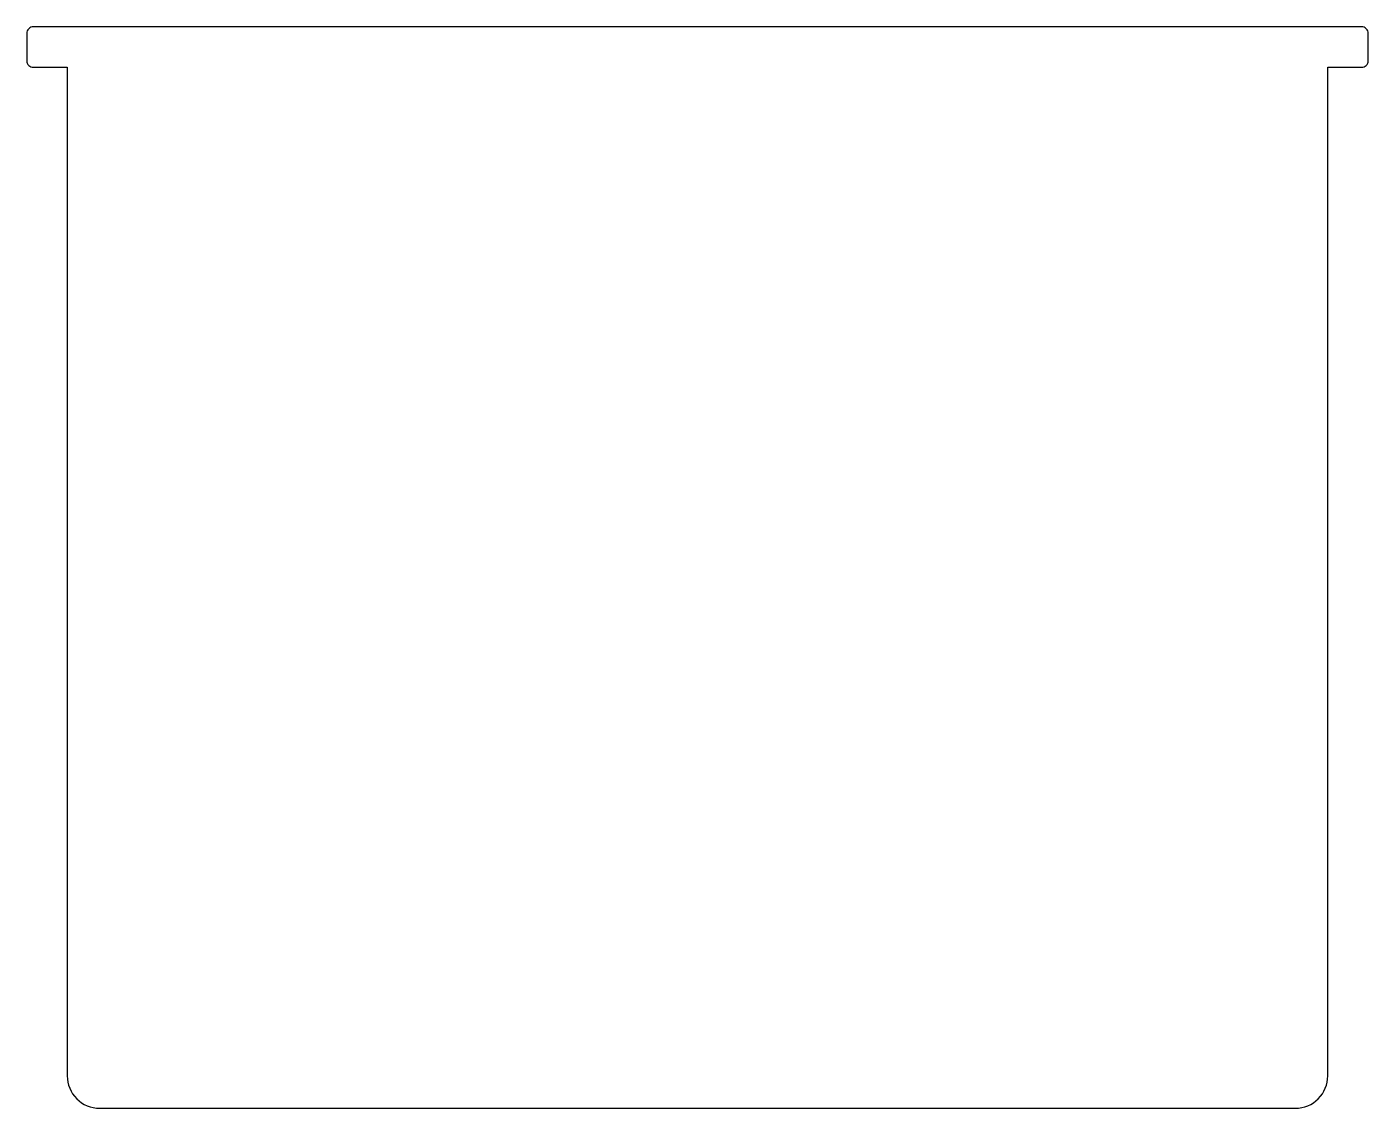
# Model space of a CAD drawing. Header units: inches. Extents: x -4.58 to -0.43, y -2.85 to 0.5.
import ezdxf

# ---------------------------------------------------------------- set-up
doc = ezdxf.new("R2010")
doc.units = ezdxf.units.IN
doc.layers.get('0').update_dxf_attribs({"linetype": 'CONTINUOUS'})

msp = doc.modelspace()

# ---------------------------------------------------------------- linework, layer by layer
msp.add_lwpolyline([(-0.65, -2.8471, 0.414214), (-0.55, -2.7471), (-0.55, 0.3713), (-0.445, 0.3713, 0.414214), (-0.425, 0.3913), (-0.425, 0.4763, 0.414214), (-0.445, 0.4963), (-4.555, 0.4963, 0.414214), (-4.575, 0.4763), (-4.575, 0.3913, 0.414214), (-4.555, 0.3713), (-4.45, 0.3713), (-4.45, -2.7471, 0.414214), (-4.35, -2.8471)], format="xyb", close=True)
msp.add_lwpolyline([(-0.65, -2.8471, 0.414214), (-0.55, -2.7471), (-0.55, 0.3713), (-0.445, 0.3713, 0.414214), (-0.425, 0.3913), (-0.425, 0.4763, 0.414214), (-0.445, 0.4963), (-4.555, 0.4963, 0.414214), (-4.575, 0.4763), (-4.575, 0.3913, 0.414214), (-4.555, 0.3713), (-4.45, 0.3713), (-4.45, -2.7471, 0.414214), (-4.35, -2.8471)], format="xyb", close=True)

doc.saveas('drawing.dxf')
